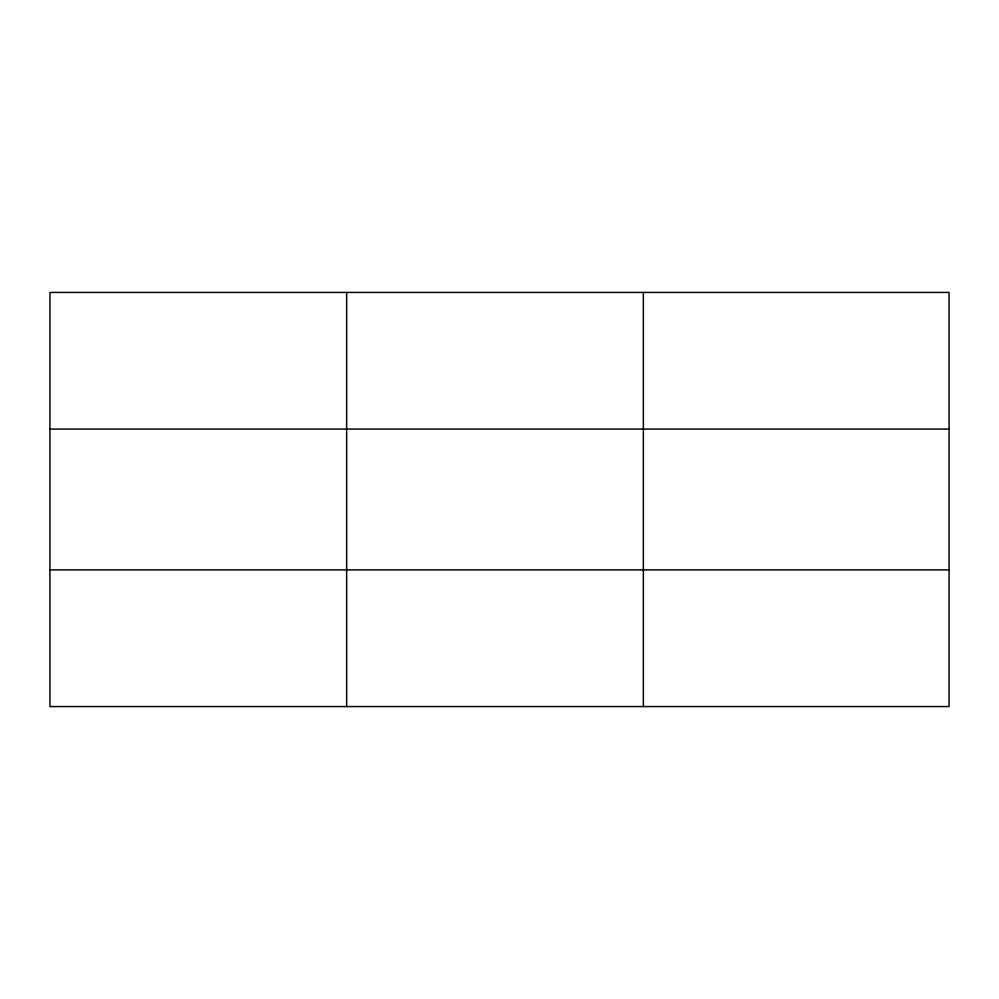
<?xml version="1.0" encoding="UTF-8"?>
<svg xmlns="http://www.w3.org/2000/svg" width="999" height="999" viewBox="0 0 999 999"><rect width="100%" height="100%" fill="white"/><g stroke="black" fill="none" stroke-linecap="round" stroke-linejoin="round"><path stroke-width="1.5" d="M346.653 292.432L346.653 706.568M643.356 292.432L643.356 706.568M949.05 569.905L949.05 706.568L49.95 706.568L49.95 292.432L949.05 292.432L949.05 569.905L49.95 569.905M49.95 429.095L949.05 429.095"/></g></svg>
